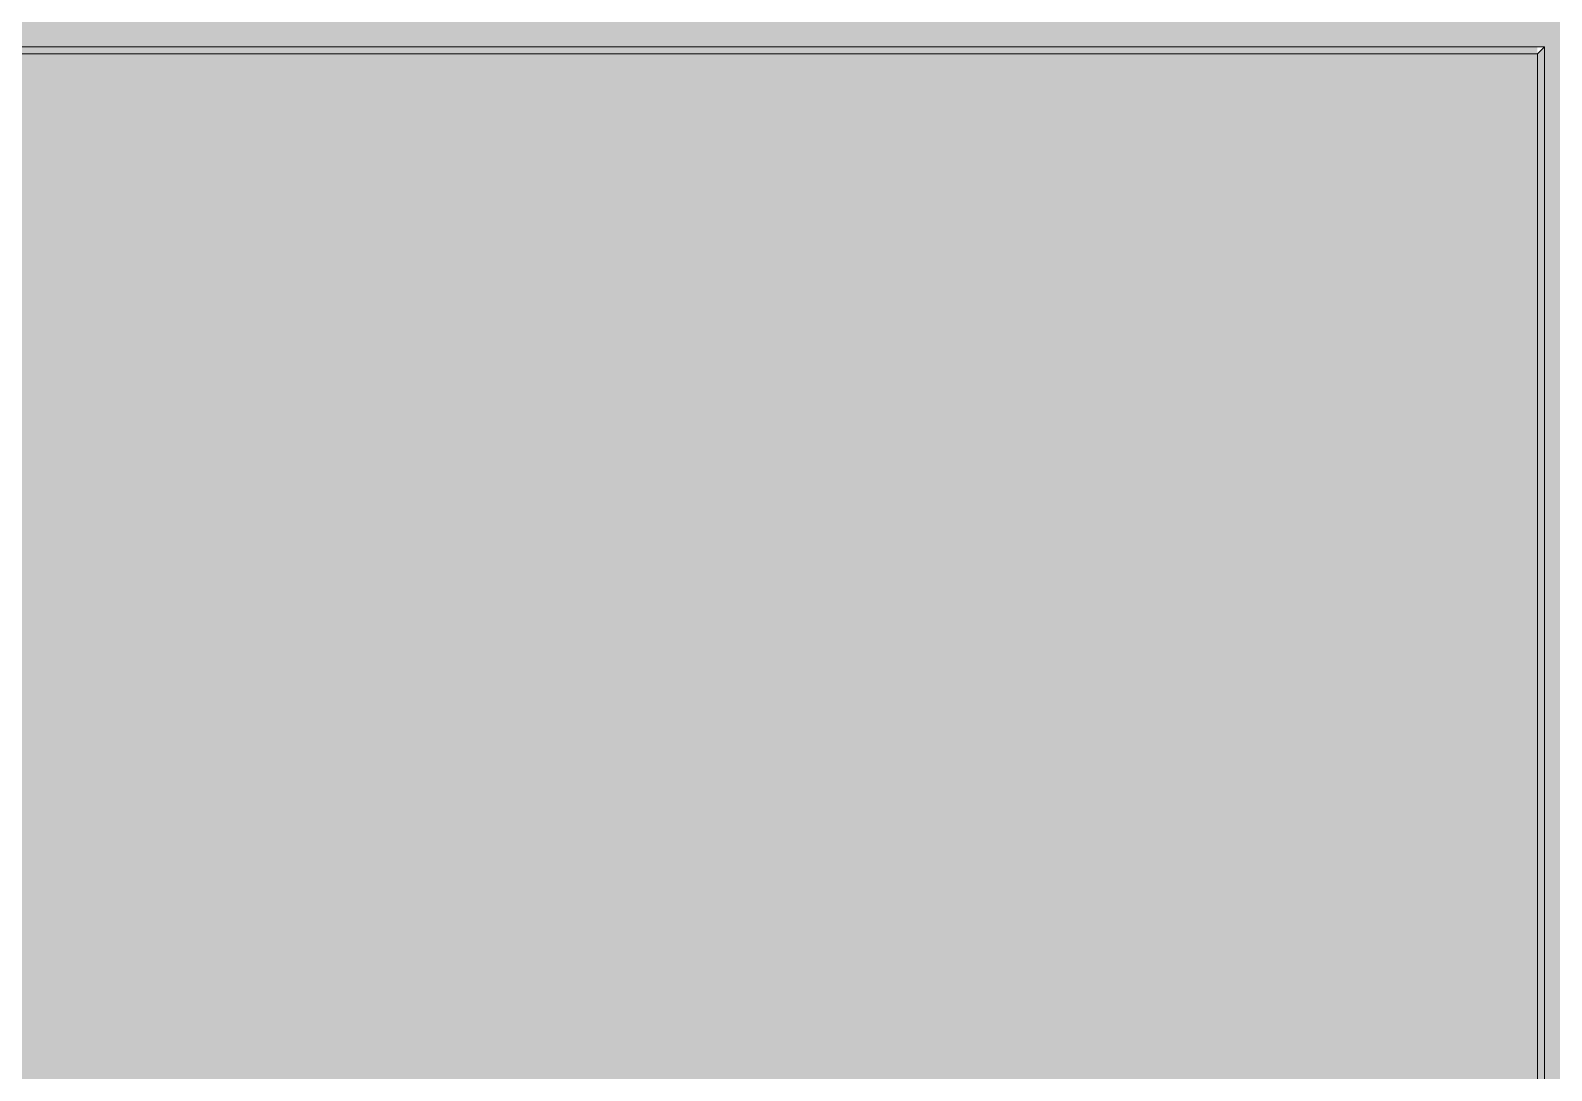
# Model space of a CAD drawing. Header units: inches. Extents: x 1822 to 8392, y -297 to 673.
# Drawn here: x 2466.01 to 2479.33, y 337.12 to 346.24 of the extents above; entities that cross this region are included whole.
import ezdxf

# ---------------------------------------------------------------- set-up
doc = ezdxf.new("R2010")
doc.units = ezdxf.units.IN
doc.header["$MEASUREMENT"] = 0
doc.layers.add('A-GLAZ-1', color=151, linetype='Continuous', lineweight=9)

# ---------------------------------------------------------------- blocks, each defined once
blk = doc.blocks.new('Window-Double_Hung-Marvin-Essential - ESDH3066 - 3rd floor-V107-BUILDING ELEVATION - EAST')
at = {"layer": 'A-GLAZ-1'}
h = blk.add_hatch(color=256, dxfattribs=at)
h.paths.add_polyline_path([(2480.301, 309.437), (2480.301, 347.125), (2447.55, 347.125), (2447.55, 309.437), (2479.863, 309.437)], flags=0)
h.paths.add_polyline_path([(2479.267, 310.658), (2448.583, 310.658), (2448.583, 346.092), (2479.267, 346.092), (2479.267, 335.534)], flags=0)
for points in [[(2463.155, 346.031), (2479.207, 346.031), (2479.207, 346.092), (2448.583, 346.092), (2448.644, 346.031)], [(2479.267, 310.658), (2479.267, 346.092), (2479.207, 346.031), (2479.207, 310.719)], [(2479.207, 310.719), (2479.207, 346.031), (2448.644, 346.031), (2448.644, 310.719), (2463.155, 310.719)]]:
    blk.add_hatch(color=256, dxfattribs=at).paths.add_polyline_path(points, flags=0)
for p, q in [((2479.267, 346.092), (2448.583, 346.092)), ((2479.267, 346.092), (2479.207, 346.031)), ((2479.267, 310.658), (2479.267, 346.092)), ((2479.207, 346.031), (2448.644, 346.031)), ((2479.207, 310.719), (2479.207, 346.031))]:
    blk.add_line(p, q, dxfattribs=at)

msp = doc.modelspace()

# ---------------------------------------------------------------- block references
at = {"layer": 'A-GLAZ-1'}
msp.add_blockref('Window-Double_Hung-Marvin-Essential - ESDH3066 - 3rd floor-V107-BUILDING ELEVATION - EAST', (0, 0), dxfattribs=at)

doc.saveas('drawing.dxf')
